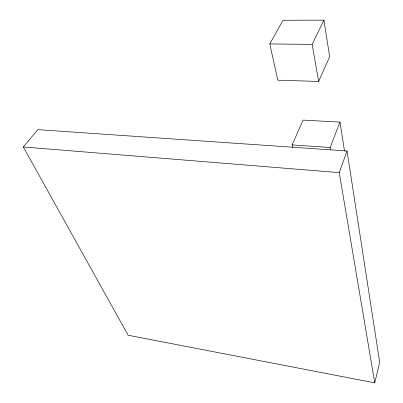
<?xml version="1.0" encoding="UTF-8"?>
<svg xmlns="http://www.w3.org/2000/svg" width="403" height="403" viewBox="0 0 403 403"><rect width="100%" height="100%" fill="white"/><g stroke="black" fill="none" stroke-linecap="round" stroke-linejoin="round"><path stroke-width="0.6" d="M374.75 382.85L379.671 362.196L347.028 150.979L37.801 129.645L23.329 146.979L128.109 335.231L374.75 382.85L339.255 172.63L347.028 150.979M330.571 149.936L330.143 147.498L339.946 122.084L303.096 120.119L292.11 144.924L292.654 147.372M318.637 81.456L329.674 56.687L323.911 20.15L283.002 20.261L269.788 43.922L277.818 80.172L318.637 81.456L312.154 44.38L323.911 20.15M269.788 43.922L312.154 44.38M292.11 144.924L330.143 147.498M23.329 146.979L339.255 172.63M339.946 122.084L344.535 151.19"/></g></svg>
